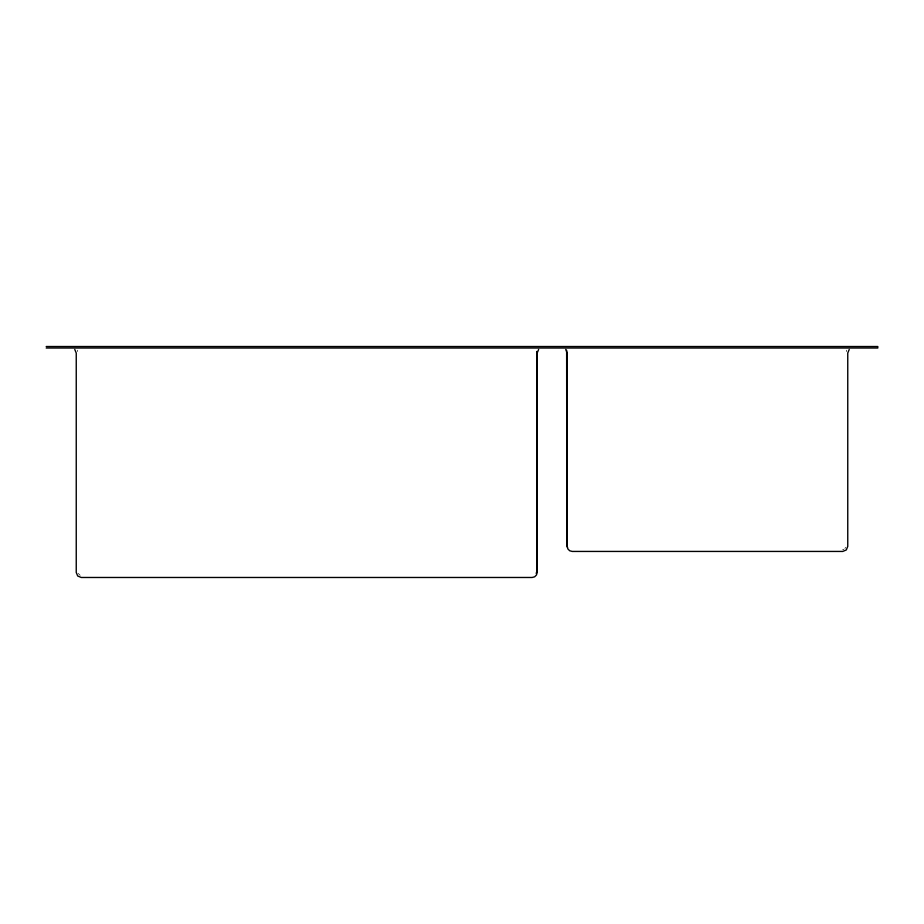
<?xml version="1.0" encoding="UTF-8"?>
<svg xmlns="http://www.w3.org/2000/svg" width="924" height="924" viewBox="0 0 924 924"><rect width="100%" height="100%" fill="white"/><g stroke="black" fill="none" stroke-linecap="round" stroke-linejoin="round"><path stroke-width="0.69" stroke-dasharray="4.62 3.46" d="M846.361 351.524L846.534 350.231M844.906 548.463L845.703 547.424M842.665 549.757L843.866 549.26M80.134 575.306L78.297 573.469M77.466 350.231L77.628 351.524"/><path stroke-width="1.39" d="M536.89 570.963L536.89 351.524L536.89 570.963L536.22 573.469M74.775 349.491L76.242 353.037L76.242 572.476L77.708 576.01L81.243 577.477L532.155 577.477L534.661 576.807L536.486 574.971L537.156 572.476L537.167 353.037L538.634 349.491M849.225 349.491L847.758 353.037L847.758 546.419L846.292 549.965L842.757 551.432L572.21 551.432L569.704 550.762L567.867 548.925L567.197 546.419L567.197 353.037L565.731 349.491M46.2 346.523L877.8 346.523L877.8 348.025L46.2 348.025M567.486 547.424L566.816 544.917L566.643 350.231M537.156 353.037L537.156 572.476"/></g></svg>
